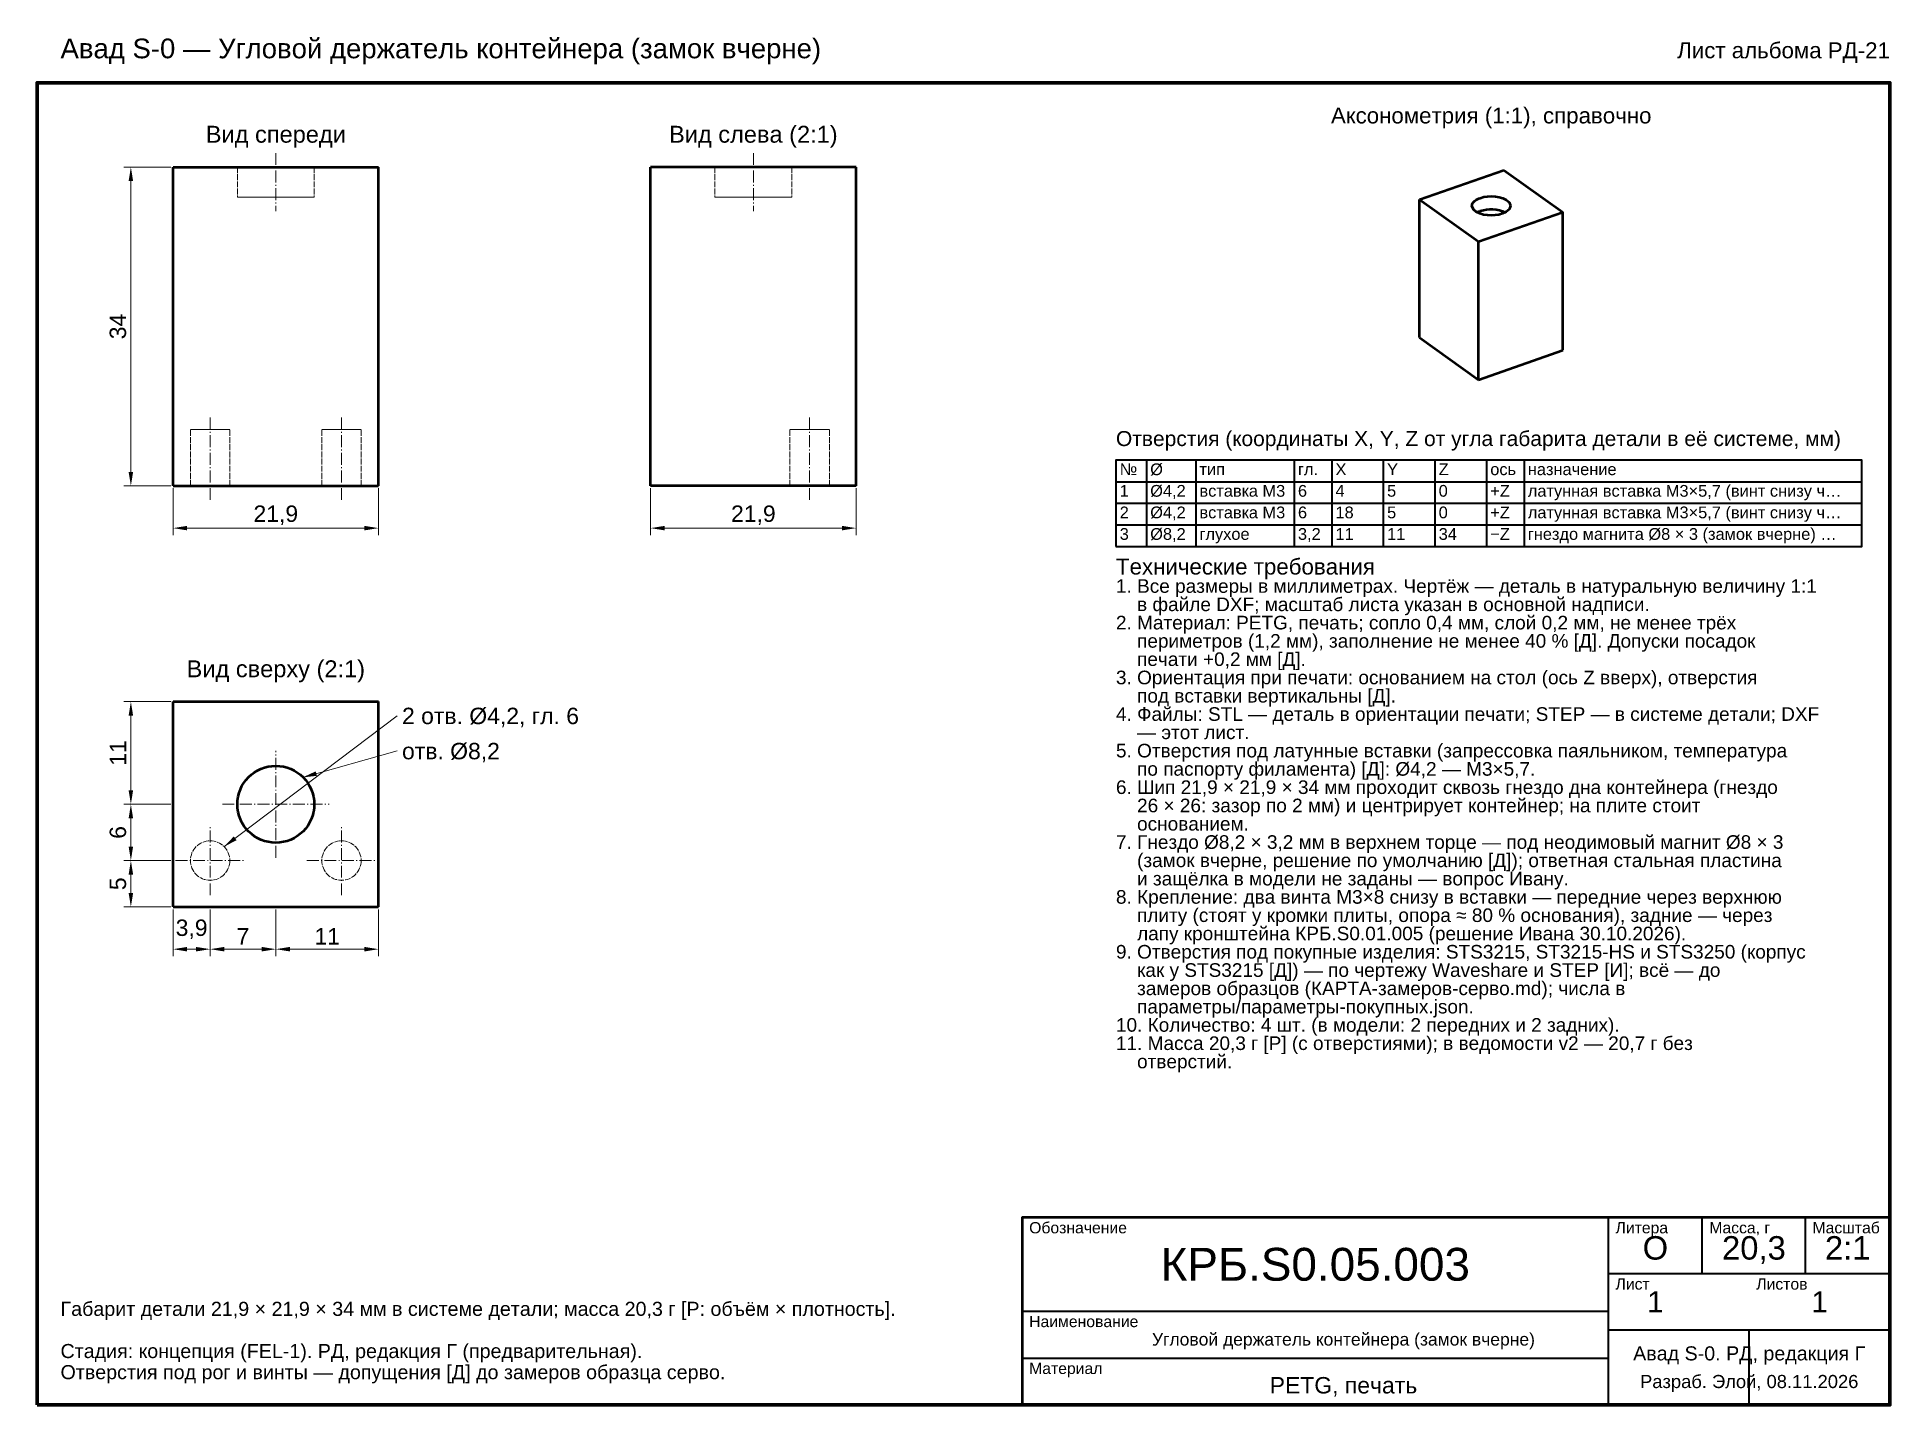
# Model space of a CAD drawing. Header units: millimetres. Extents: x 10 to 208, y 2 to 148.
import ezdxf
from ezdxf.enums import TextEntityAlignment as Align

# ---------------------------------------------------------------- set-up
doc = ezdxf.new("R2010")
doc.units = ezdxf.units.MM
doc.header["$LTSCALE"] = 0.5
doc.linetypes.add('DASHDOT', pattern=[3.556, 2.54, -0.508, 0, -0.508])
doc.linetypes.add('DASHED', pattern=[1.524, 1.27, -0.254])
for name, color, linetype, lineweight in [('КОНТУР', 7, 'Continuous', 50), ('ОСИ', 1, 'DASHDOT', 18), ('РАЗМЕРЫ', 5, 'Continuous', 18), ('РАМКА', 7, 'Continuous', 70), ('СКРЫТЫЕ', 7, 'DASHED', 13), ('ТАБЛИЦА', 7, 'Continuous', 35), ('ТЕКСТ', 7, 'Continuous', 25)]:
    doc.layers.add(name, color=color, linetype=linetype, lineweight=lineweight)
doc.styles.add('GOST', font='arial.ttf')
doc.dimstyles.new('GOST', dxfattribs={"dimtxt": 1.75, "dimasz": 1.5, "dimexe": 0.75, "dimexo": 0.25, "dimgap": 0.5, "dimtad": 1, "dimdec": 1, "dimtxsty": 'GOST', "dimcen": 2.5, "dimclrd": 5, "dimclre": 5, "dimclrt": 5, "dimazin": 3, "dimtfac": 1, "dimtmove": 0, "dimatfit": 3, "dimlwd": 18, "dimlwe": 18})

# ---------------------------------------------------------------- blocks, each defined once
blk = doc.blocks.new('_CLOSEDFILLED')
at = {"color": 0, "linetype": 'BYBLOCK'}
blk.add_solid([(-1, 0.16), (0, 0), (-1, -0.16)], dxfattribs=at)
blk = doc.blocks.new('*D6')
at = {"color": 5, "lineweight": 18}
for p, q in [((35.45, 55.35), (35.45, 50.35)), ((46.4, 55.35), (46.4, 50.35)), ((36.95, 51.1), (44.9, 51.1))]:
    blk.add_line(p, q, dxfattribs=at)
at = {"layer": 'Defpoints'}
for p in [(35.45, 55.6), (46.4, 55.6), (35.45, 51.1)]:
    blk.add_point(p, dxfattribs=at)
at = {"layer": 'РАЗМЕРЫ', "color": 5, "xscale": 1.5, "yscale": 1.5, "rotation": 180}
blk.add_blockref('_CLOSEDFILLED', (35.45, 51.1), dxfattribs=at)
at = {"layer": 'РАЗМЕРЫ', "color": 5, "xscale": 1.5, "yscale": 1.5}
blk.add_blockref('_CLOSEDFILLED', (46.4, 51.1), dxfattribs=at)
at = {"layer": 'РАЗМЕРЫ', "color": 5, "insert": (40.925, 52.475), "char_height": 1.75, "attachment_point": 5, "style": 'GOST'}
blk.add_mtext('11', dxfattribs=at)
blk = doc.blocks.new('*D7')
at = {"color": 5, "lineweight": 18}
for p, q in [((24.25, 60.55), (19.25, 60.55)), ((20, 57.1), (20, 59.05)), ((24.25, 55.6), (19.25, 55.6))]:
    blk.add_line(p, q, dxfattribs=at)
at = {"layer": 'Defpoints'}
for p in [(24.5, 60.55), (20, 55.6), (24.5, 55.6)]:
    blk.add_point(p, dxfattribs=at)
at = {"layer": 'РАЗМЕРЫ', "color": 5, "xscale": 1.5, "yscale": 1.5}
for p, rotation in [((20, 60.55), 90), ((20, 55.6), 270)]:
    blk.add_blockref('_CLOSEDFILLED', p, dxfattribs=dict(at, rotation=rotation))
at = {"layer": 'РАЗМЕРЫ', "color": 5, "insert": (18.625, 58.075), "char_height": 1.75, "attachment_point": 5, "rotation": 90, "style": 'GOST'}
blk.add_mtext('5', dxfattribs=at)

msp = doc.modelspace()

# ---------------------------------------------------------------- linework, layer by layer
at = {"layer": 'КОНТУР'}
for p, q in [((24.5, 100.5), (24.5, 134.5)), ((24.5, 134.5), (46.4, 134.5)), ((46.4, 100.5), (46.4, 134.5)), ((97.3, 134.5), (75.4, 134.5)), ((75.4, 100.5), (75.4, 134.5)), ((97.3, 100.5), (97.3, 134.5)), ((157.37, 131.03), (166.34, 134.17)), ((166.34, 134.17), (172.63, 129.69)), ((157.37, 116.31), (157.37, 131.03)), ((157.37, 131.03), (163.66, 126.55)), ((163.66, 126.55), (172.63, 129.69)), ((172.63, 114.97), (172.63, 129.69)), ((163.66, 111.83), (163.66, 126.55)), ((157.37, 116.31), (163.66, 111.83)), ((163.66, 111.83), (172.63, 114.97)), ((24.5, 100.5), (46.4, 100.5)), ((97.3, 100.5), (75.4, 100.5)), ((24.5, 55.6), (24.5, 77.5)), ((24.5, 77.5), (46.4, 77.5)), ((46.4, 55.6), (46.4, 77.5)), ((24.5, 55.6), (46.4, 55.6))]:
    msp.add_line(p, q, dxfattribs=at)
for points in [[(162.95, 130.36), (162.97, 130.52), (163.04, 130.67), (163.14, 130.79), (163.26, 130.9), (163.39, 130.99), (163.53, 131.07), (163.67, 131.14), (163.82, 131.2)], [(167.05, 130.36), (166.9, 129.98), (166.59, 129.72), (166.22, 129.54), (165.82, 129.42), (165.41, 129.36), (165, 129.34), (164.59, 129.36), (164.18, 129.42), (163.78, 129.54), (163.41, 129.72), (163.1, 129.98), (162.95, 130.36)], [(163.82, 131.2), (164.22, 131.31), (164.62, 131.37), (165.03, 131.39), (165.44, 131.36), (165.84, 131.3), (166.23, 131.18), (166.6, 131), (166.91, 130.74), (167.05, 130.36)], [(163.49, 129.67), (163.53, 129.69), (163.57, 129.71), (163.61, 129.73), (163.65, 129.75), (163.7, 129.77), (163.74, 129.78), (163.78, 129.8), (163.82, 129.82)], [(163.82, 129.82), (164.16, 129.91), (164.49, 129.97), (164.84, 130), (165.18, 130), (165.53, 129.97), (165.87, 129.9), (166.2, 129.81), (166.51, 129.67)]]:
    msp.add_lwpolyline(points, dxfattribs=at)
msp.add_circle((35.45, 66.55), 4.1, dxfattribs=at)
at = {"layer": 'ОСИ'}
for p, q in [((35.45, 136), (35.45, 129.8)), ((86.35, 136), (86.35, 129.8)), ((28.45, 99), (28.45, 108)), ((42.45, 99), (42.45, 108)), ((92.35, 99), (92.35, 108)), ((92.35, 99), (92.35, 108)), ((35.45, 60.85), (35.45, 72.25)), ((29.75, 66.55), (41.15, 66.55)), ((28.45, 56.85), (28.45, 64.25)), ((42.45, 56.85), (42.45, 64.25)), ((24.75, 60.55), (32.15, 60.55)), ((38.75, 60.55), (46.15, 60.55))]:
    msp.add_line(p, q, dxfattribs=at)
at = {"layer": 'РАМКА', "lineweight": 70}
msp.add_lwpolyline([(10, 2.5), (207.5, 2.5), (207.5, 143.5), (10, 143.5), (10, 2.5)], dxfattribs=at)
at = {"layer": 'СКРЫТЫЕ'}
for p, q in [((24.5, 100.5), (24.5, 134.5)), ((24.5, 134.5), (46.4, 134.5)), ((31.35, 134.5), (31.35, 131.3)), ((39.55, 134.5), (39.55, 131.3)), ((46.4, 100.5), (46.4, 134.5)), ((97.3, 134.5), (75.4, 134.5)), ((75.4, 100.5), (75.4, 134.5)), ((82.25, 134.5), (82.25, 131.3)), ((90.45, 134.5), (90.45, 131.3)), ((97.3, 100.5), (97.3, 134.5)), ((26.35, 100.5), (26.35, 106.5)), ((30.55, 100.5), (30.55, 106.5)), ((40.35, 100.5), (40.35, 106.5)), ((44.55, 100.5), (44.55, 106.5)), ((90.25, 100.5), (90.25, 106.5)), ((90.25, 100.5), (90.25, 106.5)), ((94.45, 100.5), (94.45, 106.5)), ((94.45, 100.5), (94.45, 106.5)), ((24.5, 100.5), (46.4, 100.5)), ((97.3, 100.5), (75.4, 100.5)), ((24.5, 55.6), (24.5, 77.5)), ((24.5, 77.5), (46.4, 77.5)), ((46.4, 55.6), (46.4, 77.5)), ((24.5, 55.6), (46.4, 55.6))]:
    msp.add_line(p, q, dxfattribs=at)
for points in [[(31.35, 134.5), (32.17, 134.5), (32.99, 134.5), (33.81, 134.5), (34.63, 134.5), (35.45, 134.5), (36.27, 134.5), (37.09, 134.5), (37.91, 134.5), (38.73, 134.5), (39.55, 134.5)], [(39.55, 134.5), (38.73, 134.5), (37.91, 134.5), (37.09, 134.5), (36.27, 134.5), (35.45, 134.5), (34.63, 134.5), (33.81, 134.5), (32.99, 134.5), (32.17, 134.5), (31.35, 134.5)], [(86.35, 134.5), (85.84, 134.5), (85.33, 134.5), (84.81, 134.5), (84.3, 134.5), (83.79, 134.5), (83.28, 134.5), (82.76, 134.5), (82.25, 134.5)], [(82.25, 134.5), (83.07, 134.5), (83.89, 134.5), (84.71, 134.5), (85.53, 134.5), (86.35, 134.5), (87.17, 134.5), (87.99, 134.5), (88.81, 134.5), (89.63, 134.5), (90.45, 134.5)], [(90.45, 134.5), (89.94, 134.5), (89.43, 134.5), (88.91, 134.5), (88.4, 134.5), (87.89, 134.5), (87.38, 134.5), (86.86, 134.5), (86.35, 134.5)], [(31.35, 131.3), (32.17, 131.3), (32.99, 131.3), (33.81, 131.3), (34.63, 131.3), (35.45, 131.3), (36.27, 131.3), (37.09, 131.3), (37.91, 131.3), (38.73, 131.3), (39.55, 131.3)], [(39.55, 131.3), (38.73, 131.3), (37.91, 131.3), (37.09, 131.3), (36.27, 131.3), (35.45, 131.3), (34.63, 131.3), (33.81, 131.3), (32.99, 131.3), (32.17, 131.3), (31.35, 131.3)], [(86.35, 131.3), (85.84, 131.3), (85.33, 131.3), (84.81, 131.3), (84.3, 131.3), (83.79, 131.3), (83.28, 131.3), (82.76, 131.3), (82.25, 131.3)], [(82.25, 131.3), (83.07, 131.3), (83.89, 131.3), (84.71, 131.3), (85.53, 131.3), (86.35, 131.3), (87.17, 131.3), (87.99, 131.3), (88.81, 131.3), (89.63, 131.3), (90.45, 131.3)], [(90.45, 131.3), (89.94, 131.3), (89.43, 131.3), (88.91, 131.3), (88.4, 131.3), (87.89, 131.3), (87.38, 131.3), (86.86, 131.3), (86.35, 131.3)], [(30.55, 106.5), (30.03, 106.5), (29.5, 106.5), (28.98, 106.5), (28.45, 106.5), (27.93, 106.5), (27.4, 106.5), (26.88, 106.5), (26.35, 106.5)], [(26.35, 106.5), (26.88, 106.5), (27.4, 106.5), (27.93, 106.5), (28.45, 106.5), (28.98, 106.5), (29.5, 106.5), (30.03, 106.5), (30.55, 106.5)], [(44.55, 106.5), (44.03, 106.5), (43.5, 106.5), (42.98, 106.5), (42.45, 106.5), (41.93, 106.5), (41.4, 106.5), (40.88, 106.5), (40.35, 106.5)], [(40.35, 106.5), (40.88, 106.5), (41.4, 106.5), (41.93, 106.5), (42.45, 106.5), (42.98, 106.5), (43.5, 106.5), (44.03, 106.5), (44.55, 106.5)], [(92.35, 106.5), (92.09, 106.5), (91.83, 106.5), (91.56, 106.5), (91.3, 106.5), (91.04, 106.5), (90.78, 106.5), (90.51, 106.5), (90.25, 106.5)], [(90.25, 106.5), (90.78, 106.5), (91.3, 106.5), (91.83, 106.5), (92.35, 106.5), (92.88, 106.5), (93.4, 106.5), (93.93, 106.5), (94.45, 106.5)], [(92.35, 106.5), (92.09, 106.5), (91.83, 106.5), (91.56, 106.5), (91.3, 106.5), (91.04, 106.5), (90.78, 106.5), (90.51, 106.5), (90.25, 106.5)], [(90.25, 106.5), (90.78, 106.5), (91.3, 106.5), (91.83, 106.5), (92.35, 106.5), (92.88, 106.5), (93.4, 106.5), (93.93, 106.5), (94.45, 106.5)], [(94.45, 106.5), (94.19, 106.5), (93.93, 106.5), (93.66, 106.5), (93.4, 106.5), (93.14, 106.5), (92.88, 106.5), (92.61, 106.5), (92.35, 106.5)], [(94.45, 106.5), (94.19, 106.5), (93.93, 106.5), (93.66, 106.5), (93.4, 106.5), (93.14, 106.5), (92.88, 106.5), (92.61, 106.5), (92.35, 106.5)], [(30.55, 100.5), (30.03, 100.5), (29.5, 100.5), (28.98, 100.5), (28.45, 100.5), (27.93, 100.5), (27.4, 100.5), (26.88, 100.5), (26.35, 100.5)], [(26.35, 100.5), (26.88, 100.5), (27.4, 100.5), (27.93, 100.5), (28.45, 100.5), (28.98, 100.5), (29.5, 100.5), (30.03, 100.5), (30.55, 100.5)], [(44.55, 100.5), (44.03, 100.5), (43.5, 100.5), (42.98, 100.5), (42.45, 100.5), (41.93, 100.5), (41.4, 100.5), (40.88, 100.5), (40.35, 100.5)], [(40.35, 100.5), (40.88, 100.5), (41.4, 100.5), (41.93, 100.5), (42.45, 100.5), (42.98, 100.5), (43.5, 100.5), (44.03, 100.5), (44.55, 100.5)], [(92.35, 100.5), (92.09, 100.5), (91.83, 100.5), (91.56, 100.5), (91.3, 100.5), (91.04, 100.5), (90.78, 100.5), (90.51, 100.5), (90.25, 100.5)], [(90.25, 100.5), (90.78, 100.5), (91.3, 100.5), (91.83, 100.5), (92.35, 100.5), (92.88, 100.5), (93.4, 100.5), (93.93, 100.5), (94.45, 100.5)], [(92.35, 100.5), (92.09, 100.5), (91.83, 100.5), (91.56, 100.5), (91.3, 100.5), (91.04, 100.5), (90.78, 100.5), (90.51, 100.5), (90.25, 100.5)], [(90.25, 100.5), (90.78, 100.5), (91.3, 100.5), (91.83, 100.5), (92.35, 100.5), (92.88, 100.5), (93.4, 100.5), (93.93, 100.5), (94.45, 100.5)], [(94.45, 100.5), (94.19, 100.5), (93.93, 100.5), (93.66, 100.5), (93.4, 100.5), (93.14, 100.5), (92.88, 100.5), (92.61, 100.5), (92.35, 100.5)], [(94.45, 100.5), (94.19, 100.5), (93.93, 100.5), (93.66, 100.5), (93.4, 100.5), (93.14, 100.5), (92.88, 100.5), (92.61, 100.5), (92.35, 100.5)]]:
    msp.add_lwpolyline(points, dxfattribs=at)
for centre, radius in [((35.45, 66.55), 4.1), ((28.45, 60.55), 2.1), ((28.45, 60.55), 2.1), ((42.45, 60.55), 2.1), ((42.45, 60.55), 2.1)]:
    msp.add_circle(centre, radius, dxfattribs=at)
at = {"layer": 'ТАБЛИЦА'}
for p, q in [((128.25, 103.25), (128.25, 94.05)), ((133.5, 103.25), (133.5, 94.05)), ((144, 103.25), (144, 94.05)), ((148, 103.25), (148, 94.05)), ((153.5, 103.25), (153.5, 94.05)), ((159, 103.25), (159, 94.05)), ((164.5, 103.25), (164.5, 94.05)), ((168.5, 103.25), (168.5, 94.05)), ((125, 100.95), (204.5, 100.95)), ((125, 98.65), (204.5, 98.65)), ((125, 96.35), (204.5, 96.35)), ((177.5, 2.5), (177.5, 22.5)), ((187.5, 16.5), (187.5, 22.5)), ((198.5, 16.5), (198.5, 22.5)), ((177.5, 16.5), (207.5, 16.5)), ((115, 12.5), (177.5, 12.5)), ((177.5, 10.5), (207.5, 10.5)), ((192.5, 2.5), (192.5, 10.5)), ((115, 7.5), (177.5, 7.5))]:
    msp.add_line(p, q, dxfattribs=at)
at = {"layer": 'ТАБЛИЦА', "lineweight": 35}
msp.add_lwpolyline([(125, 94.05), (204.5, 94.05), (204.5, 103.25), (125, 103.25), (125, 94.05)], dxfattribs=at)
at = {"layer": 'ТАБЛИЦА', "lineweight": 50}
msp.add_lwpolyline([(115, 2.5), (207.5, 2.5), (207.5, 22.5), (115, 22.5), (115, 2.5)], dxfattribs=at)

# ---------------------------------------------------------------- texts
at = {"layer": 'ТЕКСТ', "style": 'GOST'}
for s, height, p in [('Авад S-0 — Угловой держатель контейнера (замок вчерне)', 2.1, (12.5, 146.1)), ('Отверстия (координаты X, Y, Z от угла габарита детали в её системе, мм)', 1.6, (125, 104.75)), ('№', 1.25, (125.4, 101.65)), ('Ø', 1.25, (128.65, 101.65)), ('X', 1.25, (148.4, 101.65)), ('Y', 1.25, (153.9, 101.65)), ('Z', 1.25, (159.4, 101.65)), ('тип', 1.25, (133.9, 101.65)), ('гл.', 1.25, (144.4, 101.65)), ('ось', 1.25, (164.9, 101.65)), ('назначение', 1.25, (168.9, 101.65)), ('1', 1.25, (125.4, 99.35)), ('Ø4,2', 1.25, (128.65, 99.35)), ('вставка M3', 1.25, (133.9, 99.35)), ('6', 1.25, (144.4, 99.35)), ('4', 1.25, (148.4, 99.35)), ('5', 1.25, (153.9, 99.35)), ('0', 1.25, (159.4, 99.35)), ('+Z', 1.25, (164.9, 99.35)), ('латунная вставка M3×5,7 (винт снизу ч…', 1.25, (168.9, 99.35)), ('2', 1.25, (125.4, 97.05)), ('Ø4,2', 1.25, (128.65, 97.05)), ('вставка M3', 1.25, (133.9, 97.05)), ('6', 1.25, (144.4, 97.05)), ('18', 1.25, (148.4, 97.05)), ('5', 1.25, (153.9, 97.05)), ('0', 1.25, (159.4, 97.05)), ('+Z', 1.25, (164.9, 97.05)), ('латунная вставка M3×5,7 (винт снизу ч…', 1.25, (168.9, 97.05)), ('3', 1.25, (125.4, 94.75)), ('Ø8,2', 1.25, (128.65, 94.75)), ('глухое', 1.25, (133.9, 94.75)), ('3,2', 1.25, (144.4, 94.75)), ('11', 1.25, (148.4, 94.75)), ('11', 1.25, (153.9, 94.75)), ('34', 1.25, (159.4, 94.75)), ('−Z', 1.25, (164.9, 94.75)), ('гнездо магнита Ø8 × 3 (замок вчерне) …', 1.25, (168.9, 94.75)), ('Технические требования', 1.7, (125, 91.05)), ('1. Все размеры в миллиметрах. Чертёж — деталь в натуральную величину 1:1', 1.45, (125, 89.1)), ('    в файле DXF; масштаб листа указан в основной надписи.', 1.45, (125, 87.15)), ('2. Материал: PETG, печать; сопло 0,4 мм, слой 0,2 мм, не менее трёх', 1.45, (125, 85.2)), ('    периметров (1,2 мм), заполнение не менее 40 % [Д]. Допуски посадок', 1.45, (125, 83.25)), ('    печати +0,2 мм [Д].', 1.45, (125, 81.3)), ('3. Ориентация при печати: основанием на стол (ось Z вверх), отверстия', 1.45, (125, 79.35)), ('    под вставки вертикальны [Д].', 1.45, (125, 77.4)), ('2 отв. Ø4,2, гл. 6', 1.75, (48.9, 75.1)), ('4. Файлы: STL — деталь в ориентации печати; STEP — в системе детали; DXF', 1.45, (125, 75.45)), ('отв. Ø8,2', 1.75, (48.9, 71.35)), ('5. Отверстия под латунные вставки (запрессовка паяльником, температура', 1.45, (125, 71.55)), ('    — этот лист.', 1.45, (125, 73.5)), ('    по паспорту филамента) [Д]: Ø4,2 — M3×5,7.', 1.45, (125, 69.6)), ('6. Шип 21,9 × 21,9 × 34 мм проходит сквозь гнездо дна контейнера (гнездо', 1.45, (125, 67.65)), ('    26 × 26: зазор по 2 мм) и центрирует контейнер; на плите стоит', 1.45, (125, 65.7)), ('7. Гнездо Ø8,2 × 3,2 мм в верхнем торце — под неодимовый магнит Ø8 × 3', 1.45, (125, 61.8)), ('    основанием.', 1.45, (125, 63.75)), ('    (замок вчерне, решение по умолчанию [Д]); ответная стальная пластина', 1.45, (125, 59.85)), ('    и защёлка в модели не заданы — вопрос Ивану.', 1.45, (125, 57.9)), ('8. Крепление: два винта M3×8 снизу в вставки — передние через верхнюю', 1.45, (125, 55.95)), ('    плиту (стоят у кромки плиты, опора ≈ 80 % основания), задние — через', 1.45, (125, 54)), ('    лапу кронштейна КРБ.S0.01.005 (решение Ивана 30.10.2026).', 1.45, (125, 52.05)), ('9. Отверстия под покупные изделия: STS3215, ST3215-HS и STS3250 (корпус', 1.45, (125, 50.1)), ('    как у STS3215 [Д]) — по чертежу Waveshare и STEP [И]; всё — до', 1.45, (125, 48.15)), ('    замеров образцов (КАРТА-замеров-серво.md); числа в', 1.45, (125, 46.2)), ('    параметры/параметры-покупных.json.', 1.45, (125, 44.25)), ('10. Количество: 4 шт. (в модели: 2 передних и 2 задних).', 1.45, (125, 42.3)), ('11. Масса 20,3 г [Р] (с отверстиями); в ведомости v2 — 20,7 г без', 1.45, (125, 40.35)), ('    отверстий.', 1.45, (125, 38.4)), ('Обозначение', 1.2, (115.75, 20.8)), ('Литера', 1.2, (178.25, 20.8)), ('Масса, г', 1.2, (188.25, 20.8)), ('Масштаб', 1.2, (199.25, 20.8)), ('Лист', 1.2, (178.25, 14.8)), ('Листов', 1.2, (193.25, 14.8)), ('Габарит детали 21,9 × 21,9 × 34 мм в системе детали; масса 20,3 г [Р: объём × плотность].', 1.5, (12.5, 12)), ('Наименование', 1.2, (115.75, 10.8)), ('Стадия: концепция (FEL-1). РД, редакция Г (предварительная).', 1.5, (12.5, 7.5)), ('Отверстия под рог и винты — допущения [Д] до замеров образца серво.', 1.5, (12.5, 5.25)), ('Материал', 1.2, (115.75, 5.8))]:
    msp.add_text(s, height=height, dxfattribs=at).set_placement(p)
msp.add_text('Лист альбома РД-21', height=1.7, dxfattribs=at).set_placement((207.5, 146.1), align=Align.RIGHT)
for s, height, p in [('Аксонометрия (1:1), справочно', 1.7, (165, 140)), ('Вид спереди', 1.8, (35.45, 138)), ('Вид слева (2:1)', 1.8, (86.35, 138)), ('Вид сверху (2:1)', 1.8, (35.45, 81)), ('О', 2.5, (182.5, 19.25)), ('20,3', 2.5, (193, 19.25)), ('2:1', 2.5, (203, 19.25)), ('КРБ.S0.05.003', 3.5, (146.25, 17.5)), ('1', 2.25, (182.5, 13.5)), ('1', 2.25, (200, 13.5)), ('Угловой держатель контейнера (замок вчерне)', 1.3338, (149.25, 9.5)), ('Авад S-0. РД, редакция Г', 1.5, (192.5, 8)), ('PETG, печать', 1.75, (149.25, 4.6)), ('Разраб. Элой, 08.11.2026', 1.4, (192.5, 5))]:
    msp.add_text(s, height=height, dxfattribs=at).set_placement(p, align=Align.MIDDLE_CENTER)

# ---------------------------------------------------------------- dimensions: what is measured, and where the dimension line sits
at = {"layer": 'РАЗМЕРЫ'}
for base, p1, p2 in [((20, 100.5), (24.5, 100.5), (24.5, 134.5)), ((20, 66.55), (24.5, 66.55), (24.5, 77.5)), ((20, 60.55), (24.5, 60.55), (24.5, 66.55))]:
    msp.add_linear_dim(base=base, p1=p1, p2=p2, angle=90, dimstyle='GOST', dxfattribs=at).render()
for base, p1, p2 in [((24.5, 96), (24.5, 100.5), (46.4, 100.5)), ((75.4, 96), (75.4, 100.5), (97.3, 100.5)), ((24.5, 51.1), (24.5, 55.6), (28.45, 55.6)), ((28.45, 51.1), (28.45, 55.6), (35.45, 55.6))]:
    msp.add_linear_dim(base=base, p1=p1, p2=p2, dimstyle='GOST', dxfattribs=at).render()
dim = msp.add_linear_dim(base=(20, 55.6), p1=(24.5, 55.6), p2=(24.5, 60.55), angle=90, dimstyle='GOST', dxfattribs=at)
dim.commit()
dim.dimension.update_dxf_attribs({"geometry": '*D7', "text_midpoint": (18.625, 58.075)})
dim = msp.add_linear_dim(base=(35.45, 51.1), p1=(35.45, 55.6), p2=(46.4, 55.6), dimstyle='GOST', dxfattribs=at)
dim.commit()
dim.dimension.update_dxf_attribs({"geometry": '*D6', "text_midpoint": (40.925, 52.475)})

# ---------------------------------------------------------------- leaders
for points in [[(29.92, 62.02), (48.4, 76)], [(38.32, 69.42), (48.4, 72.25)]]:
    msp.add_leader(points, dimstyle='GOST', dxfattribs=at)

doc.saveas('drawing.dxf')
